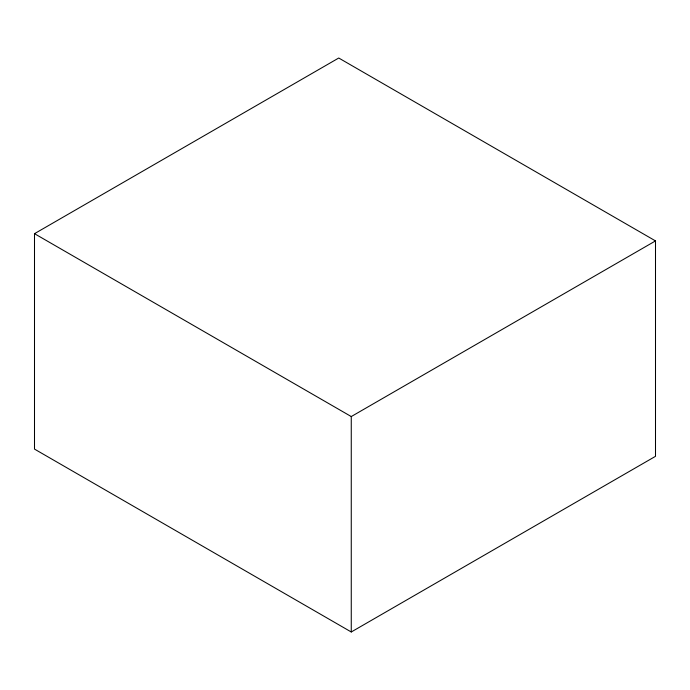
<?xml version="1.0" encoding="UTF-8"?>
<svg xmlns="http://www.w3.org/2000/svg" width="690" height="690" viewBox="0 0 690 690"><rect width="100%" height="100%" fill="white"/><g stroke="black" fill="none" stroke-linecap="round" stroke-linejoin="round"><path stroke-width="1.03" d="M34.5 233.677L338.738 58.02L655.5 240.905L655.5 456.323L351.262 631.98L34.5 449.095L34.5 233.677L351.262 416.553L655.5 240.905M351.262 416.553L351.262 631.98"/></g></svg>
